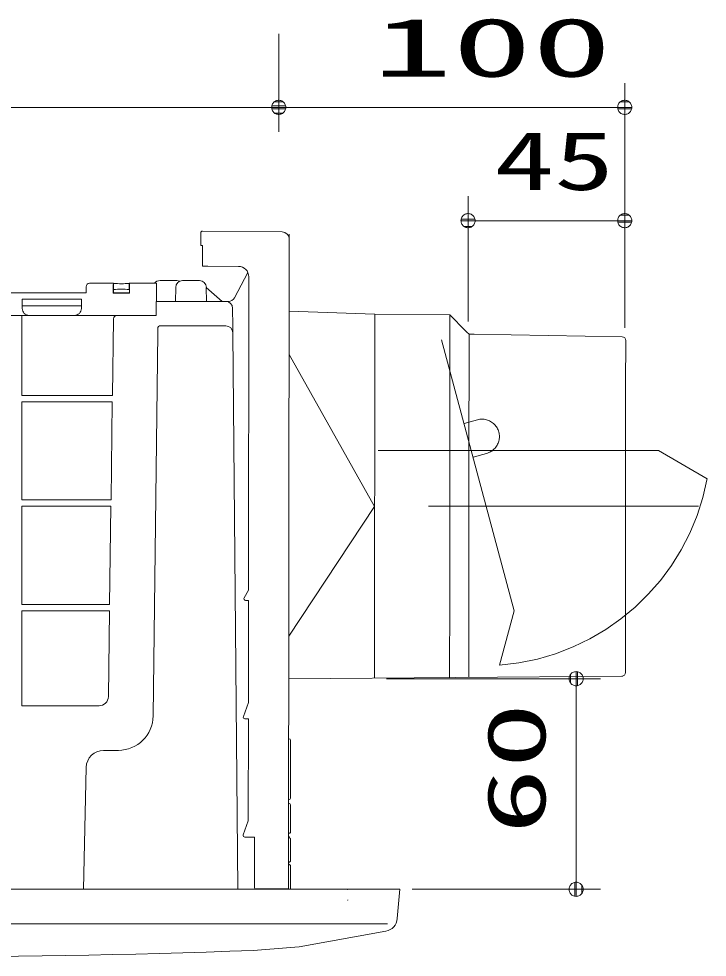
# Model space of a CAD drawing. Units: millimetres on the paper. Extents: x -305 to 305, y -152 to 152.
# Drawn here: x -39.18 to -10.92, y 46.71 to 85.21 of the extents above; entities that cross this region are included whole.
import ezdxf
from ezdxf.enums import TextEntityAlignment as Align

# ---------------------------------------------------------------- set-up
doc = ezdxf.new("R2010")
doc.units = ezdxf.units.MM
doc.linetypes.add('LONG_CHAIN', pattern=[21, 18, -1, 1, -1])
doc.linetypes.add('LONG_DASHED2', pattern=[13, 12, -1])
doc.layers.add('0-1_S3', color=7, linetype='Continuous', lineweight=9)
doc.layers.add('0-2_0', color=7, linetype='Continuous', lineweight=9)
doc.styles.add('ＭＳ ゴシック', font='')
doc.styles.get('ＭＳ ゴシック').set_extended_font_data('MS Gothic')

# ---------------------------------------------------------------- blocks, each defined once
blk = doc.blocks.new('_DOTSMALL')
at = {"layer": '0-2_0'}
for p, q in [((0.0746, 0.1), (-0.0746, 0.1)), ((0.1223, -0.0248), (-0.1223, -0.0248))]:
    blk.add_line(p, q, dxfattribs=at)
for points in [[(0.125, 0), (0.124, 0.0157), (0.1211, 0.0311), (0.1162, 0.046), (0.1095, 0.0602), (0.1011, 0.0735), (0.0911, 0.0856), (0.0797, 0.0963), (0.067, 0.1055), (0.0532, 0.1131), (0.0386, 0.1189), (0.0234, 0.1228), (0.0078, 0.1248), (-0.0078, 0.1248), (-0.0234, 0.1228), (-0.0386, 0.1189), (-0.0532, 0.1131), (-0.067, 0.1055), (-0.0797, 0.0963), (-0.0911, 0.0856), (-0.1011, 0.0735), (-0.1095, 0.0602), (-0.1162, 0.046), (-0.1211, 0.0311), (-0.124, 0.0157), (-0.125, 0), (0, 0)], [(-0.125, 0), (-0.124, -0.0157), (-0.1211, -0.0311), (-0.1162, -0.046), (-0.1095, -0.0602), (-0.1011, -0.0735), (-0.0911, -0.0856), (-0.0797, -0.0963), (-0.067, -0.1055), (-0.0532, -0.1131), (-0.0386, -0.1189), (-0.0234, -0.1228), (-0.0078, -0.1248), (0.0078, -0.1248), (0.0234, -0.1228), (0.0386, -0.1189), (0.0532, -0.1131), (0.067, -0.1055), (0.0797, -0.0963), (0.0911, -0.0856), (0.1011, -0.0735), (0.1095, -0.0602), (0.1162, -0.046), (0.1211, -0.0311), (0.124, -0.0157), (0.125, 0), (0, 0)]]:
    blk.add_lwpolyline(points, close=True, dxfattribs=at)

msp = doc.modelspace()

# ---------------------------------------------------------------- linework, layer by layer
at = {"layer": '0-1_S3'}
for p, q in [((-28.509, 84.586), (-28.509, 80.574)), ((-28.509, 81.053), (-28.509, 82.574)), ((-14.309, 72.532), (-14.309, 82.574)), ((-61.395, 81.574), (-28.509, 81.574)), ((-28.509, 81.574), (-14.309, 81.574)), ((-20.738, 72.784), (-20.738, 77.926)), ((-14.309, 72.532), (-14.309, 77.926)), ((-20.738, 76.926), (-14.309, 76.926)), ((-31.708, 75.906), (-31.708, 76.424)), ((-31.634, 76.495), (-28.363, 76.464)), ((-28.079, 76.371), (-28.102, 49.498)), ((-31.638, 75.11), (-31.637, 75.906)), ((-30.162, 75.053), (-31.422, 75.065)), ((-30.323, 73.764), (-29.774, 74.796)), ((-36.27, 74.357), (-35.298, 74.357)), ((-35.288, 74.346), (-35.298, 74.357)), ((-35.288, 74.108), (-35.288, 74.346)), ((-34.645, 74.346), (-34.634, 74.357)), ((-34.645, 74.108), (-34.645, 74.346)), ((-34.634, 74.357), (-33.523, 74.357)), ((-33.382, 74.47), (-32.693, 74.47)), ((-32.453, 74.47), (-31.765, 74.47)), ((-29.749, 61.772), (-29.738, 74.624)), ((-56.409, 73.971), (-36.414, 73.971)), ((-36.414, 74.214), (-36.414, 74.215)), ((-36.414, 73.971), (-36.414, 74.214)), ((-35.299, 73.953), (-35.299, 74.214)), ((-35.299, 73.953), (-35.297, 73.956)), ((-35.299, 73.953), (-34.633, 73.953)), ((-35.288, 74.108), (-35.297, 74.098)), ((-35.297, 74.098), (-35.297, 73.956)), ((-34.635, 73.971), (-35.297, 73.971)), ((-34.635, 73.956), (-35.297, 73.956)), ((-34.635, 74.098), (-34.645, 74.108)), ((-34.635, 73.956), (-34.635, 74.098)), ((-34.635, 73.956), (-34.633, 73.953)), ((-34.633, 74.214), (-34.633, 73.953)), ((-33.539, 73.039), (-33.525, 74.214)), ((-32.739, 74.187), (-32.744, 73.613)), ((-31.483, 74.184), (-30.832, 73.613)), ((-31.483, 74.184), (-31.478, 73.613)), ((-31.483, 74.184), (-31.479, 74.184)), ((-31.479, 74.184), (-31.479, 74.187)), ((-39.038, 73.713), (-36.609, 73.713)), ((-39.038, 73.327), (-39.038, 73.713)), ((-36.609, 73.713), (-36.609, 73.327)), ((-33.532, 73.613), (-30.901, 73.613)), ((-30.901, 73.613), (-30.687, 73.613)), ((-30.687, 73.613), (-30.575, 73.613)), ((-36.609, 73.43), (-39.038, 73.43)), ((-28.082, 73.208), (-24.567, 73.088)), ((-48.321, 73.039), (-38.754, 73.039)), ((-39.052, 73.036), (-39.052, 69.756)), ((-36.892, 73.039), (-33.539, 73.039)), ((-35.335, 69.756), (-35.293, 72.895)), ((-35.292, 72.894), (-35.293, 72.895)), ((-35.15, 73.036), (-35.149, 73.035)), ((-33.539, 73.035), (-33.539, 73.039)), ((-24.58, 58.165), (-24.568, 73.088)), ((-30.397, 72.613), (-30.395, 72.33)), ((-33.663, 56.609), (-33.47, 72.33)), ((-30.395, 72.33), (-30.188, 49.498)), ((-14.409, 72.157), (-20.483, 72.268)), ((-28.084, 71.435), (-24.574, 65.204)), ((-39.052, 69.756), (-35.335, 69.756)), ((-35.339, 69.498), (-39.052, 69.498)), ((-39.052, 69.498), (-39.052, 65.47)), ((-35.393, 65.47), (-35.339, 69.498)), ((-39.052, 65.47), (-35.393, 65.47)), ((-35.396, 65.213), (-39.052, 65.213)), ((-39.052, 65.213), (-39.052, 61.184)), ((-35.45, 61.184), (-35.396, 65.213)), ((-28.093, 59.888), (-24.574, 65.204)), ((-29.93, 61.459), (-29.749, 61.772)), ((-29.749, 61.351), (-29.868, 61.351)), ((-29.753, 57.161), (-29.749, 61.351)), ((-39.052, 61.184), (-35.45, 61.184)), ((-35.453, 60.927), (-39.052, 60.927)), ((-39.052, 60.927), (-39.052, 57.027)), ((-35.501, 57.408), (-35.453, 60.927)), ((-28.095, 58.137), (-14.392, 58.245)), ((-24.081, 58.137), (-15.303, 58.137)), ((-16.303, 58.137), (-16.303, 49.498)), ((-14.422, 58.245), (-14.421, 58.245)), ((-39.052, 57.027), (-35.886, 57.027)), ((-29.961, 56.59), (-29.753, 57.161)), ((-29.753, 56.494), (-29.894, 56.494)), ((-29.757, 52.304), (-29.753, 56.494)), ((-35.697, 55.198), (-35.092, 55.198)), ((-28.026, 55.136), (-28.027, 53.707)), ((-36.525, 49.498), (-36.411, 54.5)), ((-29.965, 51.733), (-29.757, 52.304)), ((-28.028, 52.35), (-28.029, 51.836)), ((-29.5, 51.637), (-29.898, 51.637)), ((-29.502, 49.565), (-29.5, 51.637)), ((-28.057, 51.807), (-28.1, 51.807)), ((-28.1, 51.678), (-28.034, 51.578)), ((-28.1, 51.549), (-28.1, 51.55)), ((-28.029, 51.562), (-28.03, 50.664)), ((-28.041, 50.641), (-28.101, 50.596)), ((-28.101, 50.532), (-28.041, 50.487)), ((-28.03, 50.464), (-28.031, 49.498)), ((-66.395, 49.498), (-23.538, 49.498)), ((-28.144, 49.521), (-29.459, 49.522)), ((-25.681, 49.491), (-25.68, 49.498)), ((-25.681, 49.491), (-25.674, 49.491)), ((-23.643, 48.294), (-23.538, 49.498)), ((-23.038, 49.498), (-15.303, 49.498)), ((-25.684, 49.058), (-25.674, 49.058)), ((-25.674, 49.058), (-25.674, 49.062)), ((-24.049, 48.078), (-65.883, 48.078))]:
    msp.add_line(p, q, dxfattribs=at)
at = {"layer": '0-1_S3', "linetype": 'LONG_DASHED2'}
for p, q in [((-18.843, 60.925), (-21.822, 72.042)), ((-20.903, 68.612), (-20.351, 68.76)), ((-20.533, 67.232), (-19.981, 67.38)), ((-18.843, 60.925), (-19.441, 58.693))]:
    msp.add_line(p, q, dxfattribs=at)
at = {"layer": '0-1_S3', "linetype": 'LONG_CHAIN'}
for p, q in [((-12.922, 67.498), (-24.431, 67.498)), ((-12.922, 67.498), (-10.921, 66.343)), ((-11.276, 65.213), (-22.357, 65.213)), ((-12.193, 65.213), (-22.32, 65.213))]:
    msp.add_line(p, q, dxfattribs=at)
at = {"layer": '0-1_S3'}
for points in [[(-31.637, 75.906), (-31.667, 75.906), (-31.69, 75.906), (-31.704, 75.906), (-31.708, 75.906)], [(-31.422, 75.065), (-31.465, 75.065), (-31.508, 75.066), (-31.547, 75.066), (-31.583, 75.067), (-31.613, 75.067), (-31.638, 75.067), (-31.638, 75.074), (-31.638, 75.081), (-31.638, 75.091), (-31.638, 75.1), (-31.638, 75.11)], [(-33.523, 74.357), (-33.523, 74.355), (-33.523, 74.348), (-33.524, 74.338), (-33.524, 74.324), (-33.524, 74.306), (-33.524, 74.286), (-33.524, 74.263), (-33.525, 74.239), (-33.525, 74.214)], [(-30.401, 73.33), (-30.395, 72.613), (-30.397, 72.613)], [(-36.892, 73.039), (-36.895, 73.041), (-38.752, 73.041), (-38.754, 73.039)], [(-20.839, 72.414), (-21.482, 73.059), (-24.568, 73.088)], [(-21.495, 58.189), (-21.494, 58.494), (-21.494, 58.842), (-21.494, 59.23), (-21.494, 59.656), (-21.493, 60.118), (-21.493, 60.611), (-21.492, 61.134), (-21.492, 61.683), (-21.491, 62.255), (-21.491, 62.845), (-21.49, 63.45), (-21.49, 64.066), (-21.489, 64.689), (-21.489, 65.316), (-21.488, 65.942), (-21.488, 66.563), (-21.487, 67.176), (-21.487, 67.776), (-21.486, 68.359), (-21.486, 68.923), (-21.485, 69.463), (-21.485, 69.975), (-21.484, 70.458), (-21.484, 70.907), (-21.484, 71.319), (-21.483, 71.693), (-21.483, 72.025), (-21.483, 72.314), (-21.483, 72.557), (-21.482, 72.754), (-21.482, 72.903), (-21.482, 73.002), (-21.482, 73.052), (-21.482, 73.059)], [(-33.47, 72.33), (-33.469, 72.371), (-33.469, 72.411), (-33.468, 72.448), (-33.468, 72.48), (-33.467, 72.507), (-33.467, 72.526), (-33.467, 72.538), (-33.467, 72.542)], [(-33.396, 72.613), (-31.038, 72.613), (-30.68, 72.613)], [(-20.84, 72.414), (-20.782, 72.356), (-20.697, 72.271)], [(-20.709, 58.196), (-20.709, 58.304), (-20.709, 58.462), (-20.709, 58.669), (-20.708, 58.924), (-20.708, 59.225), (-20.708, 59.569), (-20.708, 59.955), (-20.707, 60.378), (-20.707, 60.837), (-20.706, 61.328), (-20.706, 61.847), (-20.705, 62.39), (-20.705, 62.954), (-20.705, 63.534), (-20.704, 64.126), (-20.704, 64.726), (-20.703, 65.33), (-20.702, 65.932), (-20.702, 66.53), (-20.701, 67.117), (-20.701, 67.691), (-20.701, 68.247), (-20.7, 68.78), (-20.7, 69.287), (-20.699, 69.765), (-20.699, 70.209), (-20.699, 70.616), (-20.698, 70.985), (-20.698, 71.311), (-20.698, 71.592), (-20.697, 71.827), (-20.697, 72.013), (-20.697, 72.15), (-20.697, 72.236), (-20.697, 72.271)], [(-20.59, 72.269), (-20.612, 72.27), (-20.697, 72.271)], [(-14.269, 72.014), (-14.269, 72.008), (-14.269, 71.956), (-14.269, 71.854), (-14.269, 71.701), (-14.269, 71.5), (-14.269, 71.251), (-14.27, 70.956), (-14.27, 70.618), (-14.27, 70.238), (-14.271, 69.821), (-14.271, 69.369), (-14.271, 68.886), (-14.272, 68.374), (-14.272, 67.839), (-14.273, 67.284), (-14.273, 66.713), (-14.274, 66.13), (-14.274, 65.541), (-14.275, 64.949), (-14.275, 64.358), (-14.276, 63.775), (-14.276, 63.201), (-14.277, 62.643), (-14.277, 62.104), (-14.278, 61.589), (-14.278, 61.1), (-14.278, 60.643), (-14.279, 60.219), (-14.279, 59.834), (-14.279, 59.488), (-14.28, 59.186), (-14.28, 58.929), (-14.28, 58.72), (-14.28, 58.559), (-14.28, 58.448), (-14.28, 58.388)], [(-28.025, 55.605), (-28.026, 55.596), (-28.026, 55.569), (-28.026, 55.526), (-28.026, 55.468), (-28.026, 55.396), (-28.026, 55.315), (-28.026, 55.227), (-28.026, 55.136)], [(-28.027, 53.707), (-28.027, 53.615), (-28.027, 53.527), (-28.027, 53.446), (-28.027, 53.375), (-28.027, 53.317), (-28.027, 53.273), (-28.027, 53.246), (-28.027, 53.237)], [(-28.028, 52.962), (-28.028, 52.95), (-28.028, 52.916), (-28.028, 52.859), (-28.028, 52.783), (-28.028, 52.69), (-28.028, 52.584), (-28.028, 52.469), (-28.028, 52.35)], [(-29.558, 46.989), (-27.675, 47.145), (-24.112, 47.781)]]:
    msp.add_lwpolyline(points, dxfattribs=at)
for centre, radius, start, end in [((-31.636, 76.424), 0.0714, 89.4517, 179.9534), ((-28.365, 76.178), 0.286, 359.9505, 89.4517), ((-30.167, 74.624), 0.429, 359.9514, 89.4519), ((-36.272, 74.215), 0.142, 89.1658, 179.8271), ((-31.12, 74.248), 4.179, 178.5166, 180.4752), ((-34.966, 88.374), 14.032, 268.6874, 271.3126), ((-38.476, 74.251), 3.843, 359.4391, 1.5692), ((-33.382, 74.184), 0.286, 90, 142.8821), ((-32.453, 74.184), 0.286, 90, 179.5002), ((-32.693, 74.184), 0.286, 65.1392, 90), ((-31.765, 74.184), 0.286, 0.4998, 90), ((-34.966, 59.727), 14.384, 88.7196, 91.2804), ((-30.687, 73.327), 0.286, 0.4998, 90), ((-30.575, 73.898), 0.286, 270.0003, 331.9694), ((-38.752, 73.327), 0.286, 180, 270.0008), ((-36.895, 73.327), 0.286, 269.9991, 0), ((-35.15, 72.893), 0.143, 90.0006, 179.2364), ((-33.396, 72.541), 0.0714, 90, 179.2947), ((-30.68, 72.327), 0.286, 0.5187, 90), ((-20.461, 79.338), 7.07, 268.9511, 269.8195), ((-14.412, 72.014), 0.143, 359.9505, 88.9515), ((-29.868, 61.423), 0.0714, 149.9484, 269.9512), ((-14.423, 58.388), 0.143, 270.9444, 359.9592), ((-35.886, 57.413), 0.386, 270.0007, 359.2368), ((-35.092, 56.627), 1.429, 270, 359.295), ((-29.894, 56.566), 0.0714, 159.9514, 269.9515), ((-28.097, 55.605), 0.0714, 359.9475, 89.4514), ((-35.697, 54.484), 0.714, 89.9999, 178.6949), ((-28.099, 53.237), 0.0714, 270.4517, 359.9505), ((-28.099, 52.962), 0.0714, 359.9505, 89.4514), ((-29.898, 51.709), 0.0714, 159.9518, 269.9515), ((-28.057, 51.836), 0.0286, 269.9508, 359.9563), ((-28.057, 51.836), 0.0286, 269.9527, 359.949), ((-28.057, 51.562), 0.0286, 359.949, 33.6466), ((-28.058, 50.664), 0.0286, 306.8247, 359.949), ((-28.058, 50.464), 0.0286, 359.949, 53.082), ((-29.459, 49.565), 0.0429, 179.9514, 269.9514), ((-28.145, 49.564), 0.0429, 269.9514, 359.9514), ((-24.212, 48.344), 0.571, 280.1189, 355.0002), ((-44.966, 475.283), 428.571, 267.93963, 272.06037)]:
    msp.add_arc(centre, radius, start, end, dxfattribs=at)
at = {"layer": '0-1_S3', "linetype": 'LONG_DASHED2'}
msp.add_arc((-20.166, 68.07), 0.714, 285, 105.0001, dxfattribs=at)
at = {"layer": '0-1_S3', "linetype": 'LONG_CHAIN'}
msp.add_arc((-20.166, 68.07), 9.405, 274.4221, 349.4221, dxfattribs=at)

# ---------------------------------------------------------------- block references
at = {"layer": '0-1_S3', "xscale": 2.32, "yscale": 2.32}
for p in [(-28.509, 81.574), (-14.309, 81.574), (-14.309, 76.926)]:
    msp.add_blockref('_DOTSMALL', p, dxfattribs=at)
for p, rotation in [((-28.509, 81.574), 180), ((-20.738, 76.926), 180), ((-16.303, 58.137), 90), ((-16.303, 49.498), 270)]:
    msp.add_blockref('_DOTSMALL', p, dxfattribs=dict(at, rotation=rotation))

# ---------------------------------------------------------------- texts
at = {"layer": '0-1_S3', "style": 'ＭＳ ゴシック'}
for s, width, p in [('100', 2, (-24.659, 82.112)), ('45', 1.5, (-19.653, 77.463))]:
    msp.add_text(s, height=2.405, dxfattribs=dict(at, width=width)).set_placement(p, align=Align.BOTTOM_LEFT)
at = {"layer": '0-1_S3', "style": 'ＭＳ ゴシック', "width": 1.65}
msp.add_text('60', height=2.405, rotation=90, dxfattribs=at).set_placement((-16.841, 51.755), align=Align.BOTTOM_LEFT)

doc.saveas('drawing.dxf')
